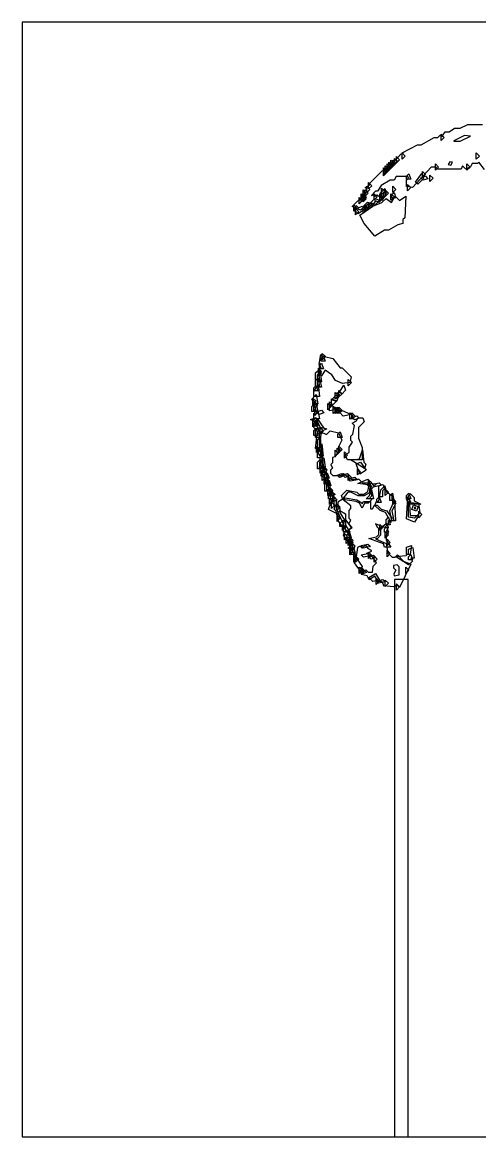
# Model space of a CAD drawing. Header units: millimetres. Extents: x 0 to 289, y 0 to 289.
# Drawn here: x 0 to 118.7, y 0 to 289.1 of the extents above; entities that cross this region are included whole.
import ezdxf

# ---------------------------------------------------------------- set-up
doc = ezdxf.new("R2010")
doc.units = ezdxf.units.MM
for name, color, linetype in [('CUT_OUTLINE', 5, 'Continuous'), ('CUT_SLOT', 1, 'Continuous'), ('ENG_D', 3, 'Continuous'), ('ENG_K', 2, 'Continuous'), ('ENG_L', 4, 'Continuous')]:
    doc.layers.add(name, color=color, linetype=linetype)

msp = doc.modelspace()

# ---------------------------------------------------------------- linework, layer by layer
at = {"layer": 'CUT_OUTLINE'}
msp.add_lwpolyline([(0, 0), (289.14, 0), (289.14, 289.14), (0, 289.14), (0, 0)], close=True, dxfattribs=at)
at = {"layer": 'CUT_SLOT'}
msp.add_lwpolyline([(96.6, 0), (100.16, 0), (100.16, 144.57), (96.6, 144.57), (96.6, 0)], close=True, dxfattribs=at)
msp.add_lwpolyline([(96.6, 0), (100.16, 0), (100.16, 144.57), (96.6, 144.57), (96.6, 0)], close=True, dxfattribs=at)
at = {"layer": 'ENG_D'}
for points in [[(108.67, 258.44), (108.67, 260.08), (109.49, 259.26), (108.67, 258.44)], [(98.55, 253.62), (98.55, 255.26), (99.37, 254.44), (98.55, 253.62)], [(118.65, 254.44), (117.82, 253.62), (117.82, 255.26), (118.65, 254.44)], [(94.69, 250.24), (94.69, 251.89), (95.51, 251.07), (94.69, 250.24)], [(96, 251.55), (95.17, 250.73), (95.17, 252.37), (96, 251.55)], [(95.66, 252.85), (96.48, 252.03), (95.66, 251.21), (95.66, 252.85)], [(96.96, 252.51), (96.14, 251.69), (96.14, 253.34), (96.96, 252.51)], [(97.44, 252.99), (96.62, 252.17), (96.62, 253.82), (97.44, 252.99)], [(97.92, 253.48), (97.1, 252.65), (97.1, 254.3), (97.92, 253.48)], [(107.22, 252.37), (108.04, 251.55), (107.22, 250.73), (107.22, 252.37)], [(115.41, 250.73), (115.41, 252.37), (116.24, 251.55), (115.41, 250.73)], [(93.73, 249.28), (93.73, 250.93), (94.55, 250.1), (93.73, 249.28)], [(94.21, 249.76), (94.21, 251.41), (95.03, 250.59), (94.21, 249.76)], [(100.34, 249.83), (100.81, 248.42), (99.75, 248.42), (99.75, 249.24), (100.34, 249.83)], [(102.09, 247.67), (103.69, 249.91), (104.12, 248.59), (102.64, 247.11), (102.09, 247.67)], [(104.67, 249.62), (103.85, 248.8), (103.85, 250.44), (104.67, 249.62)], [(89.39, 246.59), (90.21, 245.77), (89.39, 244.94), (89.39, 246.59)], [(90.7, 246.73), (89.87, 245.91), (89.87, 247.55), (90.7, 246.73)], [(94.07, 245.28), (93.25, 244.46), (93.25, 246.11), (94.07, 245.28)], [(99.99, 245.43), (99.99, 247.07), (100.82, 246.25), (99.99, 245.43)], [(87.46, 243.7), (88.29, 242.87), (87.46, 242.05), (87.46, 243.7)], [(88.77, 243.36), (87.95, 242.53), (87.95, 244.18), (88.77, 243.36)], [(88.19, 243.6), (88.19, 244.42), (88.77, 245.01), (89.24, 243.6), (88.19, 243.6)], [(88.91, 245.63), (89.73, 244.8), (88.91, 243.98), (88.91, 245.63)], [(91.49, 243.39), (92.73, 242.98), (91.63, 241.88), (90.39, 242.29), (91.49, 243.39)], [(92.14, 243.84), (91.32, 243.02), (91.32, 244.66), (92.14, 243.84)], [(92.76, 244.66), (93.59, 243.84), (92.76, 243.02), (92.76, 244.66)], [(94.55, 244.32), (93.73, 243.5), (93.73, 245.14), (94.55, 244.32)], [(94.21, 243.98), (94.21, 245.63), (95.03, 244.8), (94.21, 243.98)], [(95.66, 243.02), (95.66, 244.66), (96.48, 243.84), (95.66, 243.02)], [(86.22, 240.4), (86.64, 241.63), (87.27, 241), (88.17, 241.45), (89.43, 241.03), (87.2, 239.43), (86.22, 240.4)], [(90.8, 242.02), (89.7, 240.91), (88.46, 241.32), (89.57, 242.43), (90.8, 242.02)], [(78.64, 201.19), (77.58, 201.19), (77.58, 202.01), (78.17, 202.6), (78.64, 201.19)], [(77.1, 199.26), (77.1, 200.09), (77.69, 200.67), (78.16, 199.26), (77.1, 199.26)], [(77.62, 195.89), (76.62, 195.89), (76.62, 197.68), (77.27, 198.33), (77.62, 195.89)], [(76.86, 197.72), (76.86, 199.36), (77.68, 198.54), (76.86, 197.72)], [(75.66, 192.03), (75.66, 193.31), (76.78, 195.18), (77.13, 192.03), (75.66, 192.03)], [(83.88, 193.66), (82.89, 192.66), (82.34, 193.2), (83.43, 195.02), (83.88, 193.66)], [(84.57, 194.83), (84.57, 196.47), (85.4, 195.65), (84.57, 194.83)], [(76.24, 190.83), (75.42, 190.01), (75.42, 191.65), (76.24, 190.83)], [(80.24, 189.53), (80.24, 191.41), (81.65, 190.94), (80.24, 189.53)], [(82.02, 192.28), (81.2, 191.45), (81.2, 193.1), (82.02, 192.28)], [(82.99, 192.76), (82.16, 191.94), (82.16, 193.58), (82.99, 192.76)], [(76.72, 189.87), (75.9, 189.04), (75.9, 190.69), (76.72, 189.87)], [(76.72, 187.94), (75.9, 187.12), (75.9, 188.76), (76.72, 187.94)], [(78.27, 187.83), (77.04, 187.42), (76.42, 188.04), (77.65, 188.46), (78.27, 187.83)], [(79.27, 188.56), (79.27, 190.21), (80.09, 189.38), (79.27, 188.56)], [(79.75, 190.69), (80.58, 189.87), (79.75, 189.04), (79.75, 190.69)], [(81.54, 188.42), (80.72, 187.6), (80.72, 189.24), (81.54, 188.42)], [(81.68, 189.24), (82.5, 188.42), (81.68, 187.6), (81.68, 189.24)], [(82.83, 188.47), (85.38, 187.37), (83.29, 186.95), (82.3, 187.94), (82.83, 188.47)], [(74.79, 186.06), (76.29, 186.56), (76.79, 185.05), (74.79, 186.06)], [(76.24, 185.05), (75.42, 184.22), (75.42, 185.87), (76.24, 185.05)], [(77.57, 182.96), (77.08, 178.54), (76.11, 178.54), (76.61, 183.03), (75.56, 184.08), (76.69, 185.21), (77.27, 184.06), (79.04, 183.7), (77.57, 182.96)], [(86.36, 186.98), (85.54, 186.15), (85.54, 187.8), (86.36, 186.98)], [(86.19, 185.98), (85.57, 186.6), (86.81, 187.01), (87.43, 186.39), (86.19, 185.98)], [(82.51, 182.84), (82.98, 181.43), (81.92, 181.43), (81.92, 182.26), (82.51, 182.84)], [(77.75, 179.76), (78.1, 176.61), (77.2, 176.61), (76.59, 177.83), (77.75, 179.76)], [(81.2, 178.16), (82.02, 177.34), (81.2, 176.51), (81.2, 178.16)], [(81.68, 178.64), (82.5, 177.82), (81.68, 177), (81.68, 178.64)], [(82.16, 179.12), (82.99, 178.3), (82.16, 177.48), (82.16, 179.12)], [(84.43, 176.86), (83.61, 176.03), (83.61, 177.68), (84.43, 176.86)], [(85.34, 175.56), (87.52, 175.87), (88.31, 178.21), (88.66, 175.04), (89.19, 174.51), (88.8, 173.35), (85.34, 175.56)], [(77.58, 173.72), (77.58, 175.51), (78.24, 176.16), (78.59, 173.72), (77.58, 173.72)], [(78.31, 173.82), (79.13, 173), (78.31, 172.18), (78.31, 173.82)], [(78.31, 171.41), (79.13, 170.59), (78.31, 169.77), (78.31, 171.41)], [(78.55, 170.83), (78.55, 171.65), (79.14, 172.24), (79.61, 170.83), (78.55, 170.83)], [(82.34, 171.04), (81.72, 171.66), (82.95, 172.07), (83.57, 171.45), (82.34, 171.04)], [(85.02, 171.45), (83.78, 171.04), (83.16, 171.66), (84.4, 172.07), (85.02, 171.45)], [(84.57, 171.9), (85.4, 171.07), (84.57, 170.25), (84.57, 171.9)], [(86.99, 170.44), (85.22, 170.09), (84.57, 170.74), (86.34, 171.09), (86.99, 170.44)], [(87.8, 172.52), (86.98, 171.7), (86.98, 173.34), (87.8, 172.52)], [(87.06, 169.51), (89.69, 170.64), (90.15, 170.17), (89.8, 169.12), (87.06, 169.51)], [(79.62, 170.31), (80.09, 168.9), (79.03, 168.9), (79.03, 169.73), (79.62, 170.31)], [(80.58, 167.7), (79.75, 166.88), (79.75, 168.52), (80.58, 167.7)], [(86.86, 167.2), (87.32, 166.74), (88.6, 166.74), (89.66, 167.37), (90.11, 169.63), (90.22, 169.62), (90.61, 166.17), (90.21, 165.77), (90.7, 165.29), (89.73, 164.33), (88.82, 164.33), (88.19, 163.06), (87.53, 164.39), (86.67, 164.82), (83.19, 165.31), (82.85, 166.32), (84.25, 167.72), (86.86, 167.2)], [(90.6, 168.08), (89.53, 169.14), (90.04, 169.65), (91.81, 169.29), (90.6, 168.08)], [(91.53, 163.78), (91.85, 164.76), (92.55, 164.99), (93.02, 167.82), (94.12, 168.91), (94.43, 167.36), (95.9, 166.38), (95.9, 165.39), (96.91, 164.37), (95.91, 162.36), (96.43, 159.75), (95.51, 159.75), (94.29, 161.96), (92.88, 162.43), (91.53, 163.78)], [(79.31, 166.84), (80.54, 167.25), (81.16, 166.63), (79.93, 166.22), (79.31, 166.84)], [(81.65, 165.18), (80.41, 164.77), (79.79, 165.4), (81.02, 165.81), (81.65, 165.18)], [(99.75, 165.53), (99.75, 166.35), (100.34, 166.94), (100.81, 165.53), (99.75, 165.53)], [(99.99, 165.63), (100.82, 164.81), (99.99, 163.99), (99.99, 165.63)], [(80.24, 163.02), (80.24, 164.67), (81.06, 163.84), (80.24, 163.02)], [(81.94, 159.89), (81.46, 162.28), (80.92, 162.82), (81.33, 164.05), (82.4, 162.98), (82.4, 161.98), (83.85, 159.57), (83.85, 158.3), (83, 158.3), (81.94, 159.89)], [(103.14, 161.83), (101.76, 160.45), (100.23, 160.76), (100.23, 164.6), (102.86, 164.3), (103.14, 161.83)], [(101.74, 163.21), (101.83, 162.94), (102.1, 163.03), (102.01, 163.3), (101.74, 163.21)], [(94.95, 158.04), (94.5, 157.15), (95.03, 156.62), (94.45, 156.03), (94.45, 154.76), (95.62, 153), (94.04, 153), (93.78, 153.78), (89.98, 155.24), (91.92, 155.63), (92.52, 156.23), (92.52, 157.7), (94.58, 159.17), (94.95, 158.04)], [(95.47, 158.78), (94.45, 158.78), (94.45, 160.09), (95.08, 160.72), (95.47, 158.78)], [(83.9, 158.69), (85, 156.86), (83.37, 156.86), (83.37, 158.16), (83.9, 158.69)], [(84.92, 156.82), (85.39, 155.41), (84.33, 155.41), (84.33, 156.23), (84.92, 156.82)], [(84.09, 155.51), (84.91, 154.69), (84.09, 153.87), (84.09, 155.51)], [(84.57, 153.38), (84.57, 155.03), (85.4, 154.21), (84.57, 153.38)], [(86.29, 153.31), (85.93, 152.21), (84.61, 152.66), (85.78, 153.82), (86.29, 153.31)], [(85.05, 155.51), (85.88, 154.69), (85.05, 153.87), (85.05, 155.51)], [(85.05, 154.55), (85.88, 153.72), (85.05, 152.9), (85.05, 154.55)], [(89.71, 153.74), (90.36, 153.09), (88.59, 152.74), (87.94, 153.39), (89.71, 153.74)], [(86.84, 150.35), (86.02, 149.53), (86.02, 151.17), (86.84, 150.35)], [(86.5, 150.69), (87.32, 149.87), (86.5, 149.05), (86.5, 150.69)], [(90.7, 150.83), (89.87, 150.01), (89.87, 151.66), (90.7, 150.83)], [(91.14, 150.87), (91.77, 150.25), (90.53, 149.83), (89.91, 150.46), (91.14, 150.87)], [(91.32, 150.69), (92.14, 149.87), (91.32, 149.05), (91.32, 150.69)], [(94.69, 152.14), (95.51, 151.31), (94.69, 150.49), (94.69, 152.14)], [(96.88, 150.51), (99.64, 150.82), (100.23, 151.41), (100.23, 152.45), (101.4, 152.84), (101.71, 150.11), (100.86, 150.11), (101.25, 149.34), (100.27, 148.36), (96.88, 150.51)], [(87.46, 146.16), (87.46, 147.8), (88.29, 146.98), (87.46, 146.16)], [(100.33, 146.98), (99.51, 146.16), (99.51, 147.8), (100.33, 146.98)], [(89.36, 146.39), (88.12, 145.98), (87.5, 146.6), (88.73, 147.01), (89.36, 146.39)], [(91, 144.07), (89.97, 145.1), (91.64, 146.1), (92.67, 144.4), (91, 144.07)], [(91.79, 144.23), (93.57, 144.59), (94.22, 143.94), (92.44, 143.58), (91.79, 144.23)], [(94.21, 142.78), (94.21, 144.43), (95.03, 143.6), (94.21, 142.78)]]:
    msp.add_lwpolyline(points, close=True, dxfattribs=at)
at = {"layer": 'ENG_K'}
for points in [[(105.26, 248.55), (104.02, 248.14), (103.4, 248.76), (104.64, 249.17), (105.26, 248.55)], [(105.78, 247.83), (105.78, 249.48), (106.6, 248.66), (105.78, 247.83)], [(96.14, 246.59), (96.96, 245.77), (96.14, 244.94), (96.14, 246.59)], [(96.95, 243.6), (95.9, 243.6), (95.9, 244.42), (96.48, 245.01), (96.95, 243.6)], [(86.02, 240.12), (86.02, 241.77), (86.84, 240.95), (86.02, 240.12)], [(86.5, 240.81), (87.32, 239.98), (86.5, 239.16), (86.5, 240.81)], [(78.65, 202.4), (77.83, 201.57), (77.83, 203.22), (78.65, 202.4)], [(76.14, 194.44), (76.14, 196.23), (76.79, 196.88), (77.14, 194.44), (76.14, 194.44)], [(76.86, 198.88), (77.68, 198.06), (76.86, 197.24), (76.86, 198.88)], [(75.66, 194.3), (76.24, 194.89), (76.71, 193.48), (75.66, 193.48), (75.66, 194.3)], [(76.66, 190.11), (75.75, 190.11), (75.12, 191.36), (76.31, 192.55), (76.66, 190.11)], [(76.29, 190.11), (76.67, 188.18), (75.66, 188.18), (75.66, 189.48), (76.29, 190.11)], [(76.24, 185.53), (75.42, 184.71), (75.42, 186.35), (76.24, 185.53)], [(76.24, 185.73), (76.71, 184.32), (75.66, 184.32), (75.66, 185.15), (76.24, 185.73)], [(85.05, 187.8), (85.88, 186.98), (85.05, 186.15), (85.05, 187.8)], [(76.14, 181.43), (76.14, 183.22), (76.79, 183.87), (77.14, 181.43), (76.14, 181.43)], [(76.62, 180.81), (77.3, 181.49), (77.61, 178.06), (76.62, 178.06), (76.62, 180.81)], [(78.17, 172.31), (77.1, 173.39), (77.44, 177.82), (77.72, 177.82), (78.06, 174.07), (78.58, 173.55), (78.17, 172.31)], [(78.69, 173.47), (79.09, 170.65), (77.49, 171.46), (78.69, 173.47)], [(78.55, 170.69), (79.18, 171.32), (79.57, 169.39), (78.55, 169.39), (78.55, 170.69)], [(79.03, 168.76), (79.66, 169.39), (80.05, 167.46), (79.03, 167.46), (79.03, 168.76)], [(79.75, 166.39), (79.75, 168.04), (80.58, 167.22), (79.75, 166.39)], [(90.14, 166.38), (90.65, 167.91), (91.13, 165.53), (89.29, 165.53), (90.14, 166.38)], [(92.6, 169.65), (93.25, 169), (91.48, 168.64), (90.83, 169.29), (92.6, 169.65)], [(92.52, 166.01), (92.52, 168.84), (93.64, 169.21), (94, 168.12), (93.49, 167.6), (93.49, 166.01), (92.52, 166.01)], [(95.03, 167.22), (94.21, 166.39), (94.21, 168.04), (95.03, 167.22)], [(79.96, 164.26), (80.32, 165.35), (81.44, 164.98), (81.44, 162.94), (82.22, 161.38), (79.46, 162.76), (79.8, 163.79), (80.27, 163.95), (79.96, 164.26)], [(80.58, 166.94), (81.05, 165.53), (79.99, 165.53), (79.99, 166.35), (80.58, 166.94)], [(92.04, 164.57), (92.04, 165.39), (92.63, 165.98), (93.1, 164.57), (92.04, 164.57)], [(95.94, 159.75), (95.41, 162.42), (96.56, 165.12), (96.88, 159.75), (95.94, 159.75)], [(96.43, 165.05), (95.42, 165.05), (95.42, 166.35), (96.04, 166.98), (96.43, 165.05)], [(96.14, 163.99), (96.14, 165.63), (96.96, 164.81), (96.14, 163.99)], [(102.83, 161.19), (101.78, 159.44), (99.74, 160.32), (100.06, 165.77), (100.4, 165.77), (100.7, 161.19), (102.83, 161.19)], [(103.71, 161.43), (102.88, 160.61), (102.88, 162.26), (103.71, 161.43)], [(82.5, 160.95), (81.68, 160.13), (81.68, 161.78), (82.5, 160.95)], [(84.89, 153.92), (83.34, 156.09), (83.7, 157.16), (84.81, 156.79), (84.81, 155.75), (85.33, 155.24), (84.89, 153.92)], [(85.05, 155.03), (85.88, 154.21), (85.05, 153.38), (85.05, 155.03)], [(85.05, 154.07), (85.88, 153.24), (85.05, 152.42), (85.05, 154.07)], [(94.69, 153.38), (94.69, 155.03), (95.51, 154.21), (94.69, 153.38)], [(99.75, 151.07), (99.75, 152.93), (101.01, 153.35), (100.68, 151.07), (99.75, 151.07)], [(85.88, 152.97), (86.35, 151.56), (85.3, 151.56), (85.3, 152.38), (85.88, 152.97)], [(86.02, 151.66), (86.84, 150.83), (86.02, 150.01), (86.02, 151.66)], [(86.02, 149.05), (86.02, 150.69), (86.84, 149.87), (86.02, 149.05)], [(90.36, 150.68), (88.59, 150.33), (87.94, 150.98), (89.71, 151.34), (90.36, 150.68)], [(86.23, 148.87), (86.66, 150.15), (88.21, 147.98), (87.78, 146.69), (86.23, 148.87)], [(88.77, 146.98), (87.95, 146.16), (87.95, 147.8), (88.77, 146.98)]]:
    msp.add_lwpolyline(points, close=True, dxfattribs=at)
at = {"layer": 'ENG_L'}
msp.add_lwpolyline([(119.97, 250.94), (118.52, 252.87), (118.16, 252.51), (116.77, 252.51), (116.32, 251.61), (115.13, 251.01), (114.27, 251.86), (113.88, 251.07), (107.84, 251.07), (107.36, 251.55), (107.36, 251.55), (106.12, 251.55), (101.28, 246.23), (99.75, 246.53), (99.75, 248.28), (100.2, 248.72), (100.06, 249.14), (97.01, 249.14), (96.53, 248.18), (95.48, 248.18), (93.18, 246.79), (92.17, 245.28), (91.66, 245.28), (90.61, 244.23), (91.16, 244.34), (91.56, 243.94), (92, 244.38), (93.64, 243.4), (92.57, 242.34), (91.64, 242.81), (90.68, 241.36), (89.66, 241.87), (87.74, 240.43), (85.6, 241.35), (87.08, 242.83), (88.23, 243.41), (88.67, 242.97), (89.1, 243.4), (88.62, 244.37), (89.05, 244.8), (88.5, 245.35), (89.47, 245.83), (88.98, 246.31), (90.11, 246.88), (90.11, 247.31), (93.49, 250.68), (93.96, 250.21), (98.3, 255.03), (98.55, 254.78), (98.55, 255.31), (102.59, 257.33), (103.54, 257.33), (106.92, 259.26), (107.84, 259.26), (108.43, 259.84), (108.87, 259.4), (109.74, 260.7), (110.76, 260.7), (112.21, 261.67), (113.67, 261.67), (115.6, 262.63), (119.44, 262.63)], dxfattribs=at)
for points in [[(114.74, 259.74), (112.04, 258.39), (112.04, 258.3), (113.67, 258.3), (116.34, 259.63), (114.74, 259.74)], [(94.21, 250.24), (94.21, 251.89), (95.03, 251.07), (94.21, 250.24)], [(94.69, 250.73), (94.69, 252.37), (95.51, 251.55), (94.69, 250.73)], [(96, 252.03), (95.17, 251.21), (95.17, 252.85), (96, 252.03)], [(95.66, 251.69), (95.66, 253.34), (96.48, 252.51), (95.66, 251.69)], [(111.2, 252.06), (111.66, 252.83), (110.95, 252.97), (110.5, 252.2), (111.2, 252.06)], [(93.73, 251.41), (94.55, 250.59), (93.73, 249.76), (93.73, 251.41)], [(92.99, 244.88), (94.07, 245.97), (94.47, 244.77), (93.37, 242.94), (92.99, 244.88)], [(95.84, 242.37), (96.81, 243.99), (97.86, 242.94), (99.53, 244.06), (99.27, 238.43), (98.79, 237.96), (98.79, 236.89), (97.43, 236.62), (95, 235.16), (94.04, 235.16), (91.51, 233.65), (88.71, 236.96), (87.64, 239.1), (90.96, 241.4), (93.35, 242.36), (94.43, 243.43), (95.84, 242.37)], [(88.77, 243.84), (87.95, 243.02), (87.95, 244.66), (88.77, 243.84)], [(88.43, 243.98), (88.43, 245.63), (89.25, 244.8), (88.43, 243.98)], [(88.43, 242.53), (88.43, 244.18), (89.25, 243.36), (88.43, 242.53)], [(89.25, 240.47), (88.43, 239.64), (88.43, 241.29), (89.25, 240.47)], [(88.91, 241.77), (89.73, 240.95), (88.91, 240.12), (88.91, 241.77)], [(90.7, 241.43), (89.87, 240.61), (89.87, 242.25), (90.7, 241.43)], [(83.09, 195.4), (81.28, 196.18), (80.3, 197.65), (78.61, 198.92), (77.62, 197.44), (77.1, 197.96), (77.1, 199.12), (77.53, 199.55), (77.09, 200.43), (77.46, 202.95), (78.07, 201.73), (78.42, 202.44), (80.61, 201.89), (82.52, 199.5), (82.99, 199.5), (85.32, 197.17), (85.02, 195.68), (83.09, 195.4)], [(76.14, 196.37), (76.14, 198.16), (76.79, 198.81), (77.14, 196.37), (76.14, 196.37)], [(77.25, 196.38), (77.64, 194.44), (76.62, 194.44), (76.62, 195.75), (77.25, 196.38)], [(76.24, 190.35), (75.42, 189.53), (75.42, 191.17), (76.24, 190.35)], [(81.96, 191.86), (81.59, 190.77), (80.27, 191.21), (81.44, 192.38), (81.96, 191.86)], [(81.68, 191.45), (81.68, 193.1), (82.5, 192.28), (81.68, 191.45)], [(76.19, 188.18), (75.18, 188.18), (75.18, 189.48), (75.81, 190.11), (76.19, 188.18)], [(75.66, 187.63), (76.8, 188.01), (77.16, 186.25), (75.66, 186.25), (75.66, 187.63)], [(79.75, 188.37), (79.75, 190.05), (81.86, 188.79), (79.75, 188.37)], [(82.02, 188.42), (81.2, 187.6), (81.2, 189.24), (82.02, 188.42)], [(82.16, 189.24), (82.99, 188.42), (82.16, 187.6), (82.16, 189.24)], [(76.71, 183.84), (76.12, 185.03), (76.54, 186.3), (78.29, 183.84), (76.71, 183.84)], [(84.81, 177.49), (84.81, 178.86), (85.71, 180.2), (85.3, 180.61), (85.3, 181.77), (85.8, 182.27), (86.24, 184.49), (85.61, 185.11), (86.78, 185.7), (87.05, 186.49), (88.36, 186.49), (88.7, 185.46), (87.22, 183.98), (87.22, 181.24), (88.19, 178.83), (88.19, 175.65), (84.42, 175.65), (83.77, 176.96), (84.81, 177.49)], [(76.67, 181.92), (75.66, 181.92), (75.66, 183.22), (76.29, 183.85), (76.67, 181.92)], [(82.48, 178.33), (81.11, 176.41), (80.48, 176.2), (80.48, 174.83), (80.05, 174.4), (80.53, 173.43), (79.99, 172.9), (79.99, 172.14), (80.58, 171.55), (82.79, 171.55), (83.35, 172.11), (85.38, 170.59), (87.32, 170.59), (88.29, 169.63), (89.73, 169.63), (90.7, 168.66), (90.11, 168.08), (90.11, 167.08), (88.74, 166.25), (87.17, 166.25), (85.24, 167.22), (84.45, 167.22), (83.05, 165.35), (81.92, 164.67), (81.92, 163.6), (80.96, 163.6), (80.96, 165.23), (79.52, 168.11), (79.04, 171.48), (78.07, 173.41), (77.59, 178.67), (77.1, 179.16), (77.1, 182.33), (78.09, 182.66), (78.98, 182.21), (79.92, 183.15), (82.1, 182.6), (82.91, 180.7), (81.97, 178.83), (82.48, 178.33)], [(77.34, 182.3), (77.34, 183.94), (78.17, 183.12), (77.34, 182.3)], [(76.38, 179.12), (77.2, 178.3), (76.38, 177.48), (76.38, 179.12)], [(76.62, 177.44), (77.25, 178.07), (77.64, 176.13), (76.62, 176.13), (76.62, 177.44)], [(77.27, 175.68), (77.62, 173.24), (76.62, 173.24), (76.62, 175.03), (77.27, 175.68)], [(77.34, 173.82), (78.17, 173), (77.34, 172.18), (77.34, 173.82)], [(86.68, 174.6), (87.8, 174.97), (89.26, 172.93), (87.57, 171.92), (86.68, 174.6)], [(77.58, 172.62), (78.17, 173.21), (78.64, 171.8), (77.58, 171.8), (77.58, 172.62)], [(77.83, 170.25), (77.83, 171.9), (78.65, 171.07), (77.83, 170.25)], [(79.13, 170.11), (78.31, 169.29), (78.31, 170.93), (79.13, 170.11)], [(78.55, 167.46), (78.55, 169.24), (79.2, 169.9), (79.55, 167.46), (78.55, 167.46)], [(80.09, 167.22), (79.27, 166.39), (79.27, 168.04), (80.09, 167.22)], [(89.87, 168.8), (89.87, 170.45), (90.7, 169.63), (89.87, 168.8)], [(80.57, 165.53), (79.51, 165.53), (79.51, 166.35), (80.1, 166.94), (80.57, 165.53)], [(79.75, 165.63), (80.58, 164.81), (79.75, 163.99), (79.75, 165.63)], [(88.19, 152.66), (87.66, 153.19), (86.96, 152.84), (86.71, 151.07), (84.95, 151.07), (85.78, 151.9), (85.78, 153.2), (84.28, 157.19), (85.64, 158.1), (84.76, 158.98), (85.24, 159.94), (84.81, 160.37), (84.81, 162.5), (85.3, 162.98), (85.3, 163.72), (83.24, 165.26), (83.77, 165.79), (86.83, 165.28), (88.15, 164.49), (88.23, 164.23), (88.52, 164.81), (90.36, 164.81), (90.36, 162.88), (90.93, 162.88), (91.41, 163.84), (92.14, 163.84), (93.14, 162.85), (94.6, 162.36), (95.92, 160.51), (95.52, 159.3), (94.93, 159.89), (94.93, 158.93), (94.03, 158.02), (91.63, 158.98), (92.2, 158.02), (93.01, 157.75), (93.01, 156.03), (92.16, 155.19), (91.65, 155.09), (94.42, 153.9), (94.91, 151.43), (96, 150.35), (96.76, 150.35), (97.34, 150.93), (98.93, 149.35), (100.8, 148.55), (97.89, 142.47), (97.3, 143.07), (96.42, 142.63), (93.69, 142.94), (93.84, 143.09), (93.34, 144.09), (92.39, 144.09), (91.49, 145.44), (90.02, 144.46), (89.47, 145.56), (87.94, 145.87), (89.15, 147.08), (89.73, 146.5), (90.87, 146.5), (91.09, 148.06), (91.97, 148.93), (90.91, 150.41), (89.37, 151.33), (90.6, 151.95), (90.6, 152.13), (89.68, 152.59), (89.46, 153.24), (88.77, 153.24), (88.19, 152.66)], [(100.86, 164.09), (99.69, 165.25), (100.67, 166.88), (101.68, 165.87), (101.68, 164.96), (103.42, 164.09), (100.86, 164.09)], [(82.5, 163.36), (81.68, 162.54), (81.68, 164.18), (82.5, 163.36)], [(83.85, 159.75), (82.98, 159.75), (81.87, 161.96), (82.37, 162.46), (83.85, 161.57), (83.85, 159.75)], [(101.53, 163.91), (102.71, 163.51), (102.31, 162.33), (101.13, 162.73), (101.53, 163.91)], [(81.68, 159.65), (81.68, 161.29), (82.5, 160.47), (81.68, 159.65)], [(82.4, 159.12), (82.99, 159.71), (83.46, 158.3), (82.4, 158.3), (82.4, 159.12)], [(85.37, 158.04), (84.28, 156.95), (83.35, 158.5), (83.72, 160.34), (85.37, 158.04)], [(83.95, 158.06), (83.13, 157.24), (83.13, 158.88), (83.95, 158.06)], [(83.61, 156.47), (84.43, 155.65), (83.61, 154.83), (83.61, 156.47)], [(92.76, 158.88), (93.59, 158.06), (92.76, 157.24), (92.76, 158.88)], [(93.97, 156.86), (93.97, 157.68), (94.56, 158.27), (95.03, 156.86), (93.97, 156.86)], [(94.21, 156.96), (95.03, 156.13), (94.21, 155.31), (94.21, 156.96)], [(85.88, 151.8), (85.05, 150.97), (85.05, 152.62), (85.88, 151.8)], [(101.29, 149.63), (100.23, 149.63), (100.23, 150.45), (100.82, 151.04), (101.29, 149.63)], [(96.38, 148.23), (96.38, 147.56), (96.91, 147.03), (96.4, 146), (96.54, 145.56), (97.82, 145.74), (97.82, 147.84), (97.26, 148.4), (96.38, 148.23)], [(91.8, 144.91), (92.62, 144.09), (91.8, 143.26), (91.8, 144.91)], [(97.92, 142.64), (97.1, 141.82), (97.1, 143.46), (97.92, 142.64)]]:
    msp.add_lwpolyline(points, close=True, dxfattribs=at)

doc.saveas('drawing.dxf')
